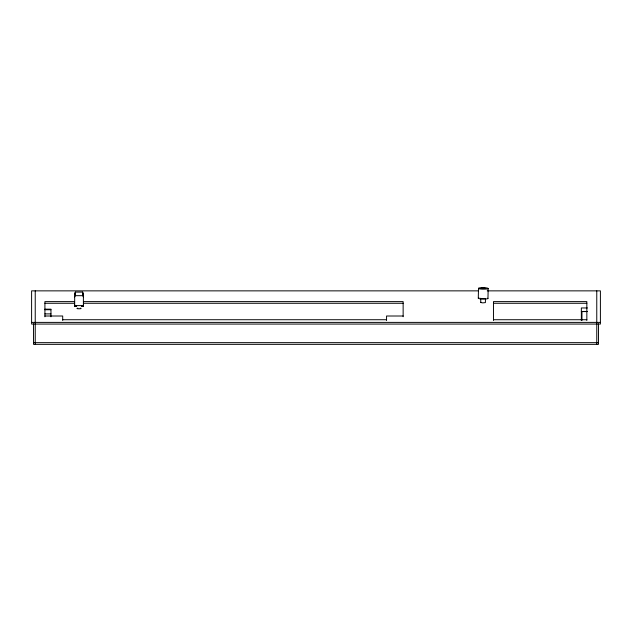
<?xml version="1.0" encoding="UTF-8"?>
<svg xmlns="http://www.w3.org/2000/svg" width="632" height="632" viewBox="0 0 632 632"><rect width="100%" height="100%" fill="white"/><g stroke="black" fill="none" stroke-linecap="round" stroke-linejoin="round"><path stroke-width="0.95" d="M76.614 306.243L74.679 306.243L74.679 293.295L75.406 292.095L82.666 292.095L83.392 294.425M81.457 306.243L83.392 306.243L83.392 293.288M478.29 298.225L478.495 288.303M485.479 298.407L485.392 302.594L482.816 302.87L480.715 302.523L480.778 298.241M487.967 298.423L488.173 288.5M74.679 296.882L75.406 295.681L75.406 292.095M480.691 302.428L481.118 302.262M77.862 308.116C73.826 308.993 84.254 308.993 80.217 308.116M481.513 288.603L485.684 288.484L480.984 288.326L485.147 288.208M484.626 298.636L481.758 298.596M478.345 290.862L31.6 290.862L31.6 324.066L600.4 324.066L600.4 290.862L487.225 290.862M75.406 295.681L82.666 295.681L83.392 296.882M74.521 301.606L44.912 301.606L44.912 316.79M83.4 301.606L403.137 301.606L403.137 316.727M44.912 303.281L74.521 303.281M83.4 303.281L403.137 303.281M493.466 303.281L586.844 303.281M74.679 305.604L83.392 305.604M74.679 305.841L76.614 305.841M81.457 305.841L83.392 305.841M587.404 307.958L581.353 307.958L581.353 320.582M44.912 309.167L50.963 309.167L50.963 316.79M44.912 309.735L50.963 309.735M581.353 311.442L587.057 311.442M581.353 311.584L587.144 311.584M44.912 313.891L50.963 313.891M44.912 316.008L62.702 316.008L62.702 320.471M403.137 316.008L386.555 316.008L386.555 320.471M62.702 319.729L386.555 319.729M493.466 319.729L586.844 319.729M31.6 322.391L600.4 322.391M33.536 342.655L598.465 342.655M83.392 306.243L83.392 305.003M74.679 306.243L74.679 305.003M82.666 292.095L82.666 295.681M74.679 293.295L74.679 294.425M598.465 323.797L598.465 344.345L33.536 344.345L33.536 323.797M596.766 290.862L596.766 344.345M586.844 320.448L586.844 301.606L493.466 301.606L493.466 320.448M581.953 311.584L581.953 320.424M35.234 290.862L35.234 344.345M487.801 298.225A4.843 0.75 1.2 0 1 482.485 299.055A4.843 0.75 1.2 0 1 478.938 297.862M479.901 288.863A4.843 0.75 1.2 0 0 488.007 288.698A4.843 0.75 1.2 0 0 482.09 287.655A4.843 0.75 1.2 0 0 479.901 288.863"/></g></svg>
